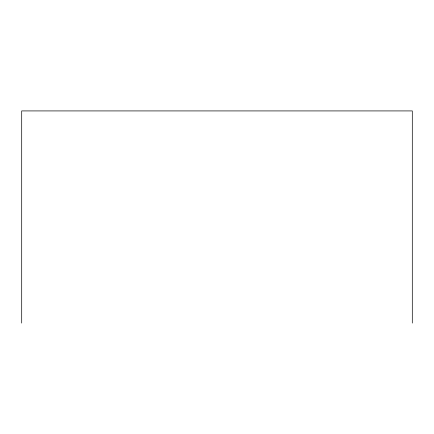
<?xml version="1.0" encoding="UTF-8"?>
<svg xmlns="http://www.w3.org/2000/svg" width="434" height="434" viewBox="0 0 434 434"><rect width="100%" height="100%" fill="white"/><g stroke="black" fill="none" stroke-linecap="round" stroke-linejoin="round"><path stroke-width="0.65" d="M412.3 323.08L412.3 110.92L21.7 110.92L21.7 323.08"/></g></svg>
